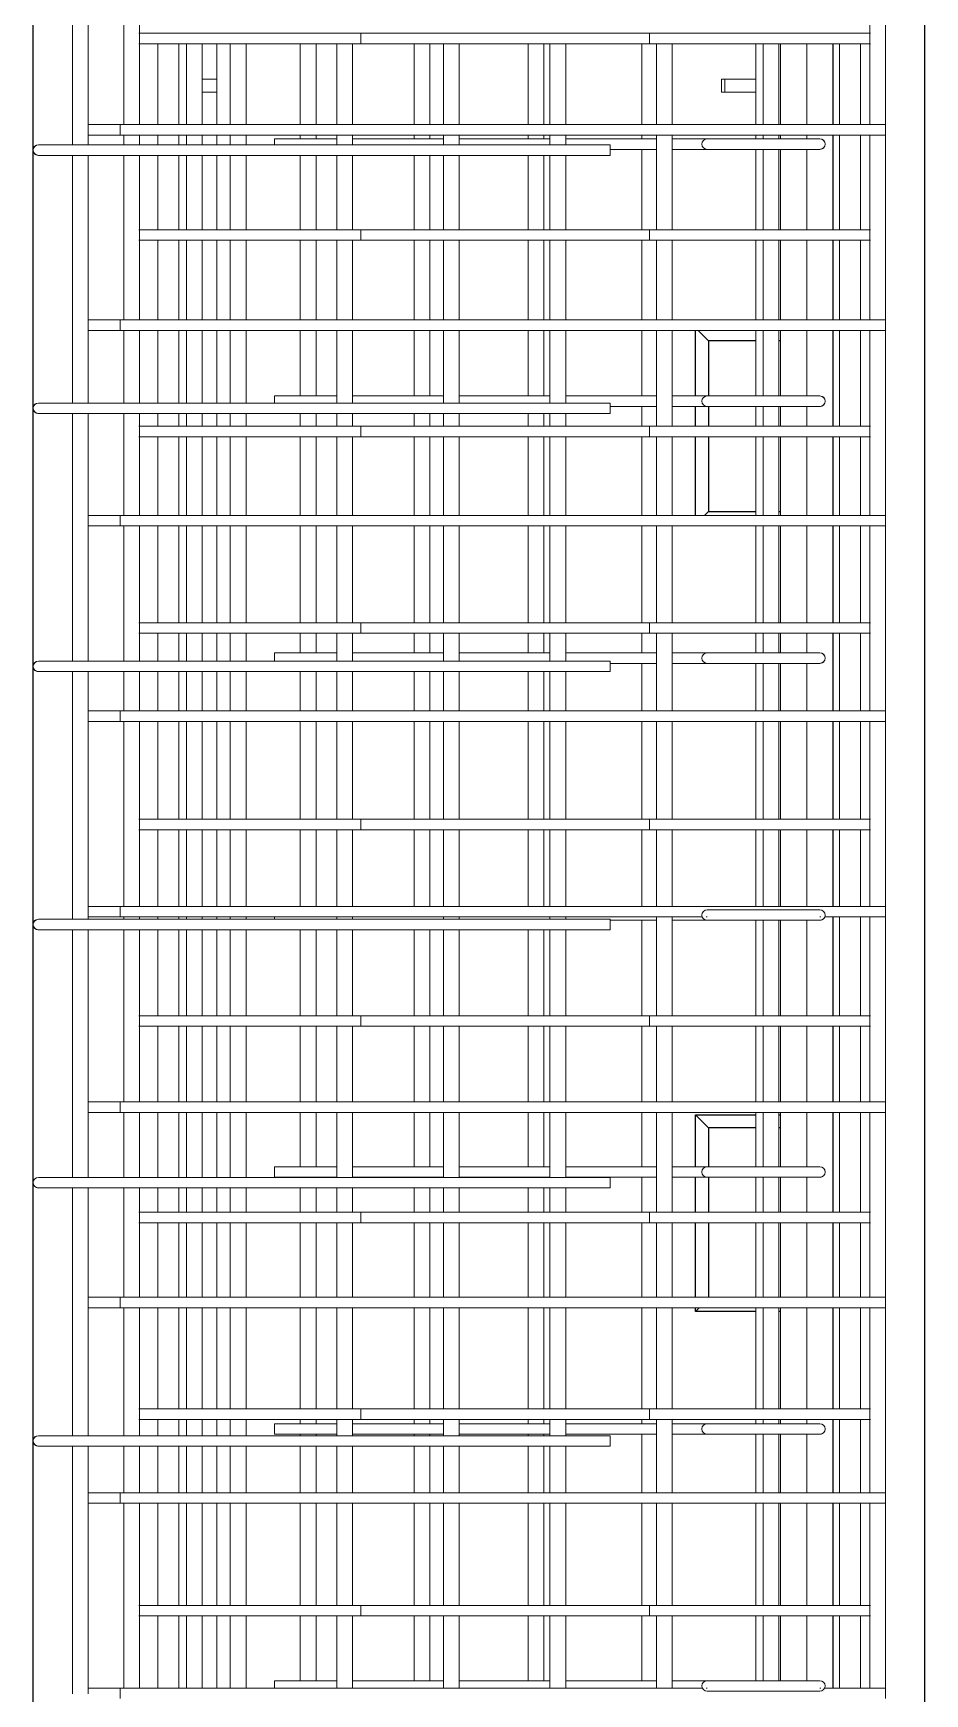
# Model space of a CAD drawing. Header units: millimetres. Extents: x 20 to 15200, y -2824 to 20808.
# Drawn here: x 2031 to 2711, y 874 to 2140 of the extents above; entities that cross this region are included whole.
import ezdxf

# ---------------------------------------------------------------- set-up
doc = ezdxf.new("R2010")
doc.units = ezdxf.units.MM
for name, color, linetype, lineweight in [('A-GENM', 13, 'Continuous', 18), ('A-WALL', 113, 'Continuous', 25), ('S-RBAR', 171, 'Continuous', 18)]:
    doc.layers.add(name, color=color, linetype=linetype, lineweight=lineweight)

# ---------------------------------------------------------------- blocks, each defined once
blk = doc.blocks.new('RR spread anchor face based - RR-SA-2_5-150-1726819-Elevation Front 1')
at = {"layer": 'A-GENM'}
for p, q in [((2160.5, 6510), (2171.2, 6510)), ((2171.2, 6500), (2160.5, 6500))]:
    blk.add_line(p, q, dxfattribs=at)
blk = doc.blocks.new('RR spread anchor face based - RR-SA-2_5-150-V3-Elevation Front 1')
at = {"layer": 'A-GENM'}
for p, q in [((2556.2, 6510), (2558.7, 6510)), ((2556.2, 6500), (2556.2, 6510)), ((2558.7, 6510), (2582.3, 6510)), ((2558.7, 6510), (2558.7, 6500)), ((2558.7, 6500), (2556.2, 6500)), ((2582.3, 6500), (2558.7, 6500))]:
    blk.add_line(p, q, dxfattribs=at)

msp = doc.modelspace()

# ---------------------------------------------------------------- linework, layer by layer
at = {"layer": 'A-WALL'}
for p, q in [((2031.2, -1395), (2031.2, 7060)), ((2711.2, -1395), (2711.2, 3650)), ((2641.2, 2070.4), (2641.2, 2132)), ((2641.2, 1990.2), (2641.2, 2062.4)), ((2641.2, 1921.4), (2641.2, 1982.2)), ((2536.2, 1863.5), (2536.2, 1913.4)), ((2546.2, 1905.5), (2538.3, 1913.4)), ((2641.2, 1840.4), (2641.2, 1913.4)), ((2546.2, 1905.5), (2546.2, 1863.5)), ((2582.3, 1905.5), (2546.2, 1905.5)), ((2601.2, 1905.5), (2599.9, 1905.5)), ((2536.2, 1840.4), (2536.2, 1855.5)), ((2546.2, 1855.5), (2546.2, 1840.4)), ((2536.2, 1772.4), (2536.2, 1832.4)), ((2546.2, 1832.4), (2546.2, 1775.5)), ((2641.2, 1772.4), (2641.2, 1832.4)), ((2543.1, 1772.4), (2546.2, 1775.5)), ((2546.2, 1775.5), (2582.3, 1775.5)), ((2599.9, 1775.5), (2601.2, 1775.5)), ((2641.2, 1690.6), (2641.2, 1764.4)), ((2641.2, 1623.3), (2641.2, 1682.6)), ((2641.2, 1540.7), (2641.2, 1615.3)), ((2641.2, 1474.3), (2641.2, 1532.7)), ((2641.2, 1390.9), (2641.2, 1466.3)), ((2641.2, 1325.3), (2641.2, 1382.9)), ((2641.2, 1241.1), (2641.2, 1317.3)), ((2536.2, 1275.8), (2536.2, 1315.5)), ((2536.2, 1315.5), (2582.3, 1315.5)), ((2546.2, 1305.5), (2536.2, 1315.5)), ((2546.2, 1305.5), (2546.2, 1275.8)), ((2582.3, 1305.5), (2546.2, 1305.5)), ((2599.9, 1315.5), (2601.2, 1315.5)), ((2601.2, 1305.5), (2599.9, 1305.5)), ((2536.2, 1241.1), (2536.2, 1267.8)), ((2546.2, 1267.8), (2546.2, 1241.1)), ((2536.2, 1176.3), (2536.2, 1233.1)), ((2546.2, 1233.1), (2546.2, 1176.3)), ((2641.2, 1176.3), (2641.2, 1233.1)), ((2536.2, 1165.5), (2536.2, 1168.3)), ((2536.2, 1165.5), (2539, 1168.3)), ((2582.3, 1165.5), (2536.2, 1165.5)), ((2601.2, 1165.5), (2599.9, 1165.5)), ((2641.2, 1091.2), (2641.2, 1168.3)), ((2641.2, 1027.3), (2641.2, 1083.2)), ((2641.2, 941.4), (2641.2, 1019.3)), ((2641.2, 878.3), (2641.2, 933.4))]:
    msp.add_line(p, q, dxfattribs=at)
at = {"layer": 'S-RBAR'}
for p, q in [((2061.2, 2054.9), (2061.2, 2243.8)), ((2073.2, 2054.9), (2073.2, 2243.8)), ((2100.2, 2070.4), (2100.2, 2211.4)), ((2112.2, 2070.4), (2112.2, 2211.4)), ((2669.2, 2070.4), (2669.2, 2211.4)), ((2681.2, 2070.4), (2681.2, 2211.4)), ((2111.7, 2140), (2141.2, 2140)), ((2501.2, 2140), (2141.2, 2140)), ((2281.2, 2140), (2641.2, 2140)), ((2281.2, 2132), (2281.2, 2140)), ((2501.2, 2140), (2501.2, 2132)), ((2669.9, 2140), (2641.2, 2140)), ((2111.7, 2132), (2141.2, 2132)), ((2126.2, 2132), (2126.2, 2070.4)), ((2501.2, 2132), (2141.2, 2132)), ((2142.2, 2132), (2142.2, 2070.4)), ((2148.1, 2070.4), (2148.1, 2132)), ((2160.1, 2070.4), (2160.1, 2132)), ((2171.2, 2070.4), (2171.2, 2132)), ((2181.5, 2070.4), (2181.5, 2132)), ((2193.5, 2070.4), (2193.5, 2132)), ((2234.9, 2070.4), (2234.9, 2132)), ((2246.9, 2070.4), (2246.9, 2132)), ((2262.8, 2070.4), (2262.8, 2132)), ((2274.8, 2070.4), (2274.8, 2132)), ((2281.2, 2132), (2641.2, 2132)), ((2321.8, 2070.4), (2321.8, 2132)), ((2333.8, 2070.4), (2333.8, 2132)), ((2344.1, 2070.4), (2344.1, 2132)), ((2356.1, 2070.4), (2356.1, 2132)), ((2408.6, 2070.4), (2408.6, 2132)), ((2420.6, 2070.4), (2420.6, 2132)), ((2425.3, 2070.4), (2425.3, 2132)), ((2437.3, 2070.4), (2437.3, 2132)), ((2495.5, 2070.4), (2495.5, 2132)), ((2506.6, 2070.4), (2506.6, 2132)), ((2518.6, 2070.4), (2518.6, 2132)), ((2582.3, 2070.4), (2582.3, 2132)), ((2587.9, 2070.4), (2587.9, 2132)), ((2599.9, 2070.4), (2599.9, 2132)), ((2601.2, 2070.4), (2601.2, 2132)), ((2621.2, 2070.4), (2621.2, 2132)), ((2669.9, 2132), (2641.2, 2132)), ((2646.2, 2132), (2646.2, 2070.4)), ((2662.2, 2132), (2662.2, 2070.4)), ((2097.4, 2070.4), (2073.2, 2070.4)), ((2681.2, 2070.4), (2097.4, 2070.4)), ((2097.4, 2070.4), (2097.4, 2062.4)), ((2681.2, 2070.4), (2681.2, 2062.4)), ((2055.2, 2054.9), (2035.2, 2054.9)), ((2055.2, 2054.9), (2471.2, 2054.9)), ((2097.4, 2062.4), (2073.2, 2062.4)), ((2681.2, 2062.4), (2097.4, 2062.4)), ((2100.2, 2054.9), (2100.2, 2062.4)), ((2112.2, 2054.9), (2112.2, 2062.4)), ((2126.2, 2062.4), (2126.2, 2054.9)), ((2142.2, 2062.4), (2142.2, 2054.9)), ((2148.1, 2054.9), (2148.1, 2062.4)), ((2160.1, 2054.9), (2160.1, 2062.4)), ((2171.2, 2054.9), (2171.2, 2062.4)), ((2181.5, 2054.9), (2181.5, 2062.4)), ((2193.5, 2054.9), (2193.5, 2062.4)), ((2215.2, 2059.5), (2262.8, 2059.5)), ((2215.2, 2054.9), (2215.2, 2059.5)), ((2234.9, 2059.5), (2234.9, 2062.4)), ((2246.9, 2059.5), (2246.9, 2062.4)), ((2262.8, 2054.9), (2262.8, 2062.4)), ((2274.8, 2054.9), (2274.8, 2062.4)), ((2274.8, 2059.5), (2344.1, 2059.5)), ((2321.8, 2059.5), (2321.8, 2062.4)), ((2333.8, 2059.5), (2333.8, 2062.4)), ((2344.1, 2054.9), (2344.1, 2062.4)), ((2356.1, 2054.9), (2356.1, 2062.4)), ((2356.1, 2059.5), (2425.3, 2059.5)), ((2408.6, 2059.5), (2408.6, 2062.4)), ((2420.6, 2059.5), (2420.6, 2062.4)), ((2425.3, 2054.9), (2425.3, 2062.4)), ((2437.3, 2054.9), (2437.3, 2062.4)), ((2437.3, 2059.5), (2506.6, 2059.5)), ((2471.2, 2046.9), (2471.2, 2054.9)), ((2471.2, 2051.5), (2506.6, 2051.5)), ((2495.5, 2059.5), (2495.5, 2062.4)), ((2495.5, 1990.2), (2495.5, 2051.5)), ((2506.6, 1990.2), (2506.6, 2062.4)), ((2518.6, 1990.2), (2518.6, 2062.4)), ((2518.6, 2059.5), (2525.2, 2059.5)), ((2518.6, 2051.5), (2525.2, 2051.5)), ((2525.2, 2059.5), (2545.2, 2059.5)), ((2525.2, 2051.5), (2545.2, 2051.5)), ((2565.2, 2059.5), (2545.2, 2059.5)), ((2565.2, 2051.5), (2545.2, 2051.5)), ((2565.2, 2059.5), (2611.2, 2059.5)), ((2565.2, 2051.5), (2611.2, 2051.5)), ((2582.3, 2059.5), (2582.3, 2062.4)), ((2582.3, 1990.2), (2582.3, 2051.5)), ((2587.9, 2059.5), (2587.9, 2062.4)), ((2587.9, 1990.2), (2587.9, 2051.5)), ((2599.9, 2059.5), (2599.9, 2062.4)), ((2599.9, 1990.2), (2599.9, 2051.5)), ((2601.2, 2059.5), (2601.2, 2062.4)), ((2601.2, 1990.2), (2601.2, 2051.5)), ((2631.2, 2059.5), (2611.2, 2059.5)), ((2631.2, 2051.5), (2611.2, 2051.5)), ((2621.2, 2059.5), (2621.2, 2062.4)), ((2621.2, 1990.2), (2621.2, 2051.5)), ((2646.2, 2062.4), (2646.2, 1990.2)), ((2662.2, 2062.4), (2662.2, 1990.2)), ((2669.2, 1921.4), (2669.2, 2062.4)), ((2681.2, 1921.4), (2681.2, 2062.4)), ((2055.2, 2046.9), (2035.2, 2046.9)), ((2055.2, 2046.9), (2471.2, 2046.9)), ((2061.2, 1858.1), (2061.2, 2046.9)), ((2073.2, 1858.1), (2073.2, 2046.9)), ((2100.2, 1921.4), (2100.2, 2046.9)), ((2112.2, 1921.4), (2112.2, 2046.9)), ((2126.2, 2046.9), (2126.2, 1990.2)), ((2142.2, 2046.9), (2142.2, 1990.2)), ((2148.1, 1990.2), (2148.1, 2046.9)), ((2160.1, 1990.2), (2160.1, 2046.9)), ((2171.2, 1990.2), (2171.2, 2046.9)), ((2181.5, 1990.2), (2181.5, 2046.9)), ((2193.5, 1990.2), (2193.5, 2046.9)), ((2234.9, 1990.2), (2234.9, 2046.9)), ((2246.9, 1990.2), (2246.9, 2046.9)), ((2262.8, 1990.2), (2262.8, 2046.9)), ((2274.8, 1990.2), (2274.8, 2046.9)), ((2321.8, 1990.2), (2321.8, 2046.9)), ((2333.8, 1990.2), (2333.8, 2046.9)), ((2344.1, 1990.2), (2344.1, 2046.9)), ((2356.1, 1990.2), (2356.1, 2046.9)), ((2408.6, 1990.2), (2408.6, 2046.9)), ((2420.6, 1990.2), (2420.6, 2046.9)), ((2425.3, 1990.2), (2425.3, 2046.9)), ((2437.3, 1990.2), (2437.3, 2046.9)), ((2111.7, 1990.2), (2141.2, 1990.2)), ((2501.2, 1990.2), (2141.2, 1990.2)), ((2281.2, 1990.2), (2641.2, 1990.2)), ((2281.2, 1982.2), (2281.2, 1990.2)), ((2501.2, 1990.2), (2501.2, 1982.2)), ((2669.9, 1990.2), (2641.2, 1990.2)), ((2111.7, 1982.2), (2141.2, 1982.2)), ((2126.2, 1982.2), (2126.2, 1921.4)), ((2501.2, 1982.2), (2141.2, 1982.2)), ((2142.2, 1982.2), (2142.2, 1921.4)), ((2148.1, 1921.4), (2148.1, 1982.2)), ((2160.1, 1921.4), (2160.1, 1982.2)), ((2171.2, 1921.4), (2171.2, 1982.2)), ((2181.5, 1921.4), (2181.5, 1982.2)), ((2193.5, 1921.4), (2193.5, 1982.2)), ((2234.9, 1921.4), (2234.9, 1982.2)), ((2246.9, 1921.4), (2246.9, 1982.2)), ((2262.8, 1921.4), (2262.8, 1982.2)), ((2274.8, 1921.4), (2274.8, 1982.2)), ((2281.2, 1982.2), (2641.2, 1982.2)), ((2321.8, 1921.4), (2321.8, 1982.2)), ((2333.8, 1921.4), (2333.8, 1982.2)), ((2344.1, 1921.4), (2344.1, 1982.2)), ((2356.1, 1921.4), (2356.1, 1982.2)), ((2408.6, 1921.4), (2408.6, 1982.2)), ((2420.6, 1921.4), (2420.6, 1982.2)), ((2425.3, 1921.4), (2425.3, 1982.2)), ((2437.3, 1921.4), (2437.3, 1982.2)), ((2495.5, 1921.4), (2495.5, 1982.2)), ((2506.6, 1921.4), (2506.6, 1982.2)), ((2518.6, 1921.4), (2518.6, 1982.2)), ((2582.3, 1921.4), (2582.3, 1982.2)), ((2587.9, 1921.4), (2587.9, 1982.2)), ((2599.9, 1921.4), (2599.9, 1982.2)), ((2601.2, 1921.4), (2601.2, 1982.2)), ((2621.2, 1921.4), (2621.2, 1982.2)), ((2669.9, 1982.2), (2641.2, 1982.2)), ((2646.2, 1982.2), (2646.2, 1921.4)), ((2662.2, 1982.2), (2662.2, 1921.4)), ((2097.4, 1921.4), (2073.2, 1921.4)), ((2097.4, 1913.4), (2073.2, 1913.4)), ((2681.2, 1921.4), (2097.4, 1921.4)), ((2097.4, 1921.4), (2097.4, 1913.4)), ((2681.2, 1913.4), (2097.4, 1913.4)), ((2100.2, 1858.1), (2100.2, 1913.4)), ((2112.2, 1858.1), (2112.2, 1913.4)), ((2126.2, 1913.4), (2126.2, 1858.1)), ((2142.2, 1913.4), (2142.2, 1858.1)), ((2148.1, 1858.1), (2148.1, 1913.4)), ((2160.1, 1858.1), (2160.1, 1913.4)), ((2171.2, 1858.1), (2171.2, 1913.4)), ((2181.5, 1858.1), (2181.5, 1913.4)), ((2193.5, 1858.1), (2193.5, 1913.4)), ((2234.9, 1863.5), (2234.9, 1913.4)), ((2246.9, 1863.5), (2246.9, 1913.4)), ((2262.8, 1858.1), (2262.8, 1913.4)), ((2274.8, 1858.1), (2274.8, 1913.4)), ((2321.8, 1863.5), (2321.8, 1913.4)), ((2333.8, 1863.5), (2333.8, 1913.4)), ((2344.1, 1858.1), (2344.1, 1913.4)), ((2356.1, 1858.1), (2356.1, 1913.4)), ((2408.6, 1863.5), (2408.6, 1913.4)), ((2420.6, 1863.5), (2420.6, 1913.4)), ((2425.3, 1858.1), (2425.3, 1913.4)), ((2437.3, 1858.1), (2437.3, 1913.4)), ((2495.5, 1863.5), (2495.5, 1913.4)), ((2506.6, 1840.4), (2506.6, 1913.4)), ((2518.6, 1840.4), (2518.6, 1913.4)), ((2582.3, 1863.5), (2582.3, 1913.4)), ((2587.9, 1863.5), (2587.9, 1913.4)), ((2599.9, 1863.5), (2599.9, 1913.4)), ((2601.2, 1863.5), (2601.2, 1913.4)), ((2621.2, 1863.5), (2621.2, 1913.4)), ((2646.2, 1913.4), (2646.2, 1840.4)), ((2662.2, 1913.4), (2662.2, 1840.4)), ((2669.2, 1772.4), (2669.2, 1913.4)), ((2681.2, 1921.4), (2681.2, 1913.4)), ((2681.2, 1772.4), (2681.2, 1913.4)), ((2215.2, 1863.5), (2262.8, 1863.5)), ((2215.2, 1858.1), (2215.2, 1863.5)), ((2274.8, 1863.5), (2344.1, 1863.5)), ((2356.1, 1863.5), (2425.3, 1863.5)), ((2437.3, 1863.5), (2506.6, 1863.5)), ((2518.6, 1863.5), (2525.2, 1863.5)), ((2525.2, 1863.5), (2545.2, 1863.5)), ((2565.2, 1863.5), (2545.2, 1863.5)), ((2565.2, 1863.5), (2611.2, 1863.5)), ((2631.2, 1863.5), (2611.2, 1863.5)), ((2055.2, 1858.1), (2035.2, 1858.1)), ((2055.2, 1850.1), (2035.2, 1850.1)), ((2055.2, 1858.1), (2471.2, 1858.1)), ((2055.2, 1850.1), (2471.2, 1850.1)), ((2061.2, 1661.3), (2061.2, 1850.1)), ((2073.2, 1661.3), (2073.2, 1850.1)), ((2100.2, 1772.4), (2100.2, 1850.1)), ((2112.2, 1772.4), (2112.2, 1850.1)), ((2126.2, 1850.1), (2126.2, 1840.4)), ((2142.2, 1850.1), (2142.2, 1840.4)), ((2148.1, 1840.4), (2148.1, 1850.1)), ((2160.1, 1840.4), (2160.1, 1850.1)), ((2171.2, 1840.4), (2171.2, 1850.1)), ((2181.5, 1840.4), (2181.5, 1850.1)), ((2193.5, 1840.4), (2193.5, 1850.1)), ((2234.9, 1840.4), (2234.9, 1850.1)), ((2246.9, 1840.4), (2246.9, 1850.1)), ((2262.8, 1840.4), (2262.8, 1850.1)), ((2274.8, 1840.4), (2274.8, 1850.1)), ((2321.8, 1840.4), (2321.8, 1850.1)), ((2333.8, 1840.4), (2333.8, 1850.1)), ((2344.1, 1840.4), (2344.1, 1850.1)), ((2356.1, 1840.4), (2356.1, 1850.1)), ((2408.6, 1840.4), (2408.6, 1850.1)), ((2420.6, 1840.4), (2420.6, 1850.1)), ((2425.3, 1840.4), (2425.3, 1850.1)), ((2437.3, 1840.4), (2437.3, 1850.1)), ((2471.2, 1850.1), (2471.2, 1858.1)), ((2471.2, 1855.5), (2506.6, 1855.5)), ((2495.5, 1840.4), (2495.5, 1855.5)), ((2518.6, 1855.5), (2525.2, 1855.5)), ((2525.2, 1855.5), (2545.2, 1855.5)), ((2565.2, 1855.5), (2545.2, 1855.5)), ((2565.2, 1855.5), (2611.2, 1855.5)), ((2582.3, 1840.4), (2582.3, 1855.5)), ((2587.9, 1840.4), (2587.9, 1855.5)), ((2599.9, 1840.4), (2599.9, 1855.5)), ((2601.2, 1840.4), (2601.2, 1855.5)), ((2631.2, 1855.5), (2611.2, 1855.5)), ((2621.2, 1840.4), (2621.2, 1855.5)), ((2111.7, 1840.4), (2141.2, 1840.4)), ((2501.2, 1840.4), (2141.2, 1840.4)), ((2281.2, 1840.4), (2641.2, 1840.4)), ((2281.2, 1832.4), (2281.2, 1840.4)), ((2501.2, 1840.4), (2501.2, 1832.4)), ((2669.9, 1840.4), (2641.2, 1840.4)), ((2111.7, 1832.4), (2141.2, 1832.4)), ((2126.2, 1832.4), (2126.2, 1772.4)), ((2501.2, 1832.4), (2141.2, 1832.4)), ((2142.2, 1832.4), (2142.2, 1772.4)), ((2148.1, 1772.4), (2148.1, 1832.4)), ((2160.1, 1772.4), (2160.1, 1832.4)), ((2171.2, 1772.4), (2171.2, 1832.4)), ((2181.5, 1772.4), (2181.5, 1832.4)), ((2193.5, 1772.4), (2193.5, 1832.4)), ((2234.9, 1772.4), (2234.9, 1832.4)), ((2246.9, 1772.4), (2246.9, 1832.4)), ((2262.8, 1772.4), (2262.8, 1832.4)), ((2274.8, 1772.4), (2274.8, 1832.4)), ((2281.2, 1832.4), (2641.2, 1832.4)), ((2321.8, 1772.4), (2321.8, 1832.4)), ((2333.8, 1772.4), (2333.8, 1832.4)), ((2344.1, 1772.4), (2344.1, 1832.4)), ((2356.1, 1772.4), (2356.1, 1832.4)), ((2408.6, 1772.4), (2408.6, 1832.4)), ((2420.6, 1772.4), (2420.6, 1832.4)), ((2425.3, 1772.4), (2425.3, 1832.4)), ((2437.3, 1772.4), (2437.3, 1832.4)), ((2495.5, 1772.4), (2495.5, 1832.4)), ((2506.6, 1772.4), (2506.6, 1832.4)), ((2518.6, 1772.4), (2518.6, 1832.4)), ((2582.3, 1772.4), (2582.3, 1832.4)), ((2587.9, 1772.4), (2587.9, 1832.4)), ((2599.9, 1772.4), (2599.9, 1832.4)), ((2601.2, 1772.4), (2601.2, 1832.4)), ((2621.2, 1772.4), (2621.2, 1832.4)), ((2669.9, 1832.4), (2641.2, 1832.4)), ((2646.2, 1832.4), (2646.2, 1772.4)), ((2662.2, 1832.4), (2662.2, 1772.4)), ((2097.4, 1772.4), (2073.2, 1772.4)), ((2097.4, 1764.4), (2073.2, 1764.4)), ((2681.2, 1772.4), (2097.4, 1772.4)), ((2097.4, 1772.4), (2097.4, 1764.4)), ((2681.2, 1764.4), (2097.4, 1764.4)), ((2100.2, 1661.3), (2100.2, 1764.4)), ((2112.2, 1661.3), (2112.2, 1764.4)), ((2126.2, 1764.4), (2126.2, 1690.6)), ((2142.2, 1764.4), (2142.2, 1690.6)), ((2148.1, 1690.6), (2148.1, 1764.4)), ((2160.1, 1690.6), (2160.1, 1764.4)), ((2171.2, 1690.6), (2171.2, 1764.4)), ((2181.5, 1690.6), (2181.5, 1764.4)), ((2193.5, 1690.6), (2193.5, 1764.4)), ((2234.9, 1690.6), (2234.9, 1764.4)), ((2246.9, 1690.6), (2246.9, 1764.4)), ((2262.8, 1690.6), (2262.8, 1764.4)), ((2274.8, 1690.6), (2274.8, 1764.4)), ((2321.8, 1690.6), (2321.8, 1764.4)), ((2333.8, 1690.6), (2333.8, 1764.4)), ((2344.1, 1690.6), (2344.1, 1764.4)), ((2356.1, 1690.6), (2356.1, 1764.4)), ((2408.6, 1690.6), (2408.6, 1764.4)), ((2420.6, 1690.6), (2420.6, 1764.4)), ((2425.3, 1690.6), (2425.3, 1764.4)), ((2437.3, 1690.6), (2437.3, 1764.4)), ((2495.5, 1690.6), (2495.5, 1764.4)), ((2506.6, 1690.6), (2506.6, 1764.4)), ((2518.6, 1690.6), (2518.6, 1764.4)), ((2582.3, 1690.6), (2582.3, 1764.4)), ((2587.9, 1690.6), (2587.9, 1764.4)), ((2599.9, 1690.6), (2599.9, 1764.4)), ((2601.2, 1690.6), (2601.2, 1764.4)), ((2621.2, 1690.6), (2621.2, 1764.4)), ((2646.2, 1764.4), (2646.2, 1690.6)), ((2662.2, 1764.4), (2662.2, 1690.6)), ((2669.2, 1623.3), (2669.2, 1764.4)), ((2681.2, 1772.4), (2681.2, 1764.4)), ((2681.2, 1623.3), (2681.2, 1764.4)), ((2111.7, 1690.6), (2141.2, 1690.6)), ((2501.2, 1690.6), (2141.2, 1690.6)), ((2281.2, 1690.6), (2641.2, 1690.6)), ((2281.2, 1682.6), (2281.2, 1690.6)), ((2501.2, 1690.6), (2501.2, 1682.6)), ((2669.9, 1690.6), (2641.2, 1690.6)), ((2111.7, 1682.6), (2141.2, 1682.6)), ((2126.2, 1682.6), (2126.2, 1661.3)), ((2501.2, 1682.6), (2141.2, 1682.6)), ((2142.2, 1682.6), (2142.2, 1661.3)), ((2148.1, 1661.3), (2148.1, 1682.6)), ((2160.1, 1661.3), (2160.1, 1682.6)), ((2171.2, 1661.3), (2171.2, 1682.6)), ((2181.5, 1661.3), (2181.5, 1682.6)), ((2193.5, 1661.3), (2193.5, 1682.6)), ((2234.9, 1667.6), (2234.9, 1682.6)), ((2246.9, 1667.6), (2246.9, 1682.6)), ((2262.8, 1661.3), (2262.8, 1682.6)), ((2274.8, 1661.3), (2274.8, 1682.6)), ((2281.2, 1682.6), (2641.2, 1682.6)), ((2321.8, 1667.6), (2321.8, 1682.6)), ((2333.8, 1667.6), (2333.8, 1682.6)), ((2344.1, 1661.3), (2344.1, 1682.6)), ((2356.1, 1661.3), (2356.1, 1682.6)), ((2408.6, 1667.6), (2408.6, 1682.6)), ((2420.6, 1667.6), (2420.6, 1682.6)), ((2425.3, 1661.3), (2425.3, 1682.6)), ((2437.3, 1661.3), (2437.3, 1682.6)), ((2495.5, 1667.6), (2495.5, 1682.6)), ((2506.6, 1623.3), (2506.6, 1682.6)), ((2518.6, 1623.3), (2518.6, 1682.6)), ((2582.3, 1667.6), (2582.3, 1682.6)), ((2587.9, 1667.6), (2587.9, 1682.6)), ((2599.9, 1667.6), (2599.9, 1682.6)), ((2601.2, 1667.6), (2601.2, 1682.6)), ((2621.2, 1667.6), (2621.2, 1682.6)), ((2669.9, 1682.6), (2641.2, 1682.6)), ((2646.2, 1682.6), (2646.2, 1623.3)), ((2662.2, 1682.6), (2662.2, 1623.3)), ((2055.2, 1661.3), (2035.2, 1661.3)), ((2055.2, 1661.3), (2471.2, 1661.3)), ((2215.2, 1667.6), (2262.8, 1667.6)), ((2215.2, 1661.3), (2215.2, 1667.6)), ((2274.8, 1667.6), (2344.1, 1667.6)), ((2356.1, 1667.6), (2425.3, 1667.6)), ((2437.3, 1667.6), (2506.6, 1667.6)), ((2471.2, 1653.3), (2471.2, 1661.3)), ((2471.2, 1659.6), (2506.6, 1659.6)), ((2495.5, 1623.3), (2495.5, 1659.6)), ((2518.6, 1667.6), (2525.2, 1667.6)), ((2518.6, 1659.6), (2525.2, 1659.6)), ((2525.2, 1667.6), (2545.2, 1667.6)), ((2525.2, 1659.6), (2545.2, 1659.6)), ((2565.2, 1667.6), (2545.2, 1667.6)), ((2565.2, 1659.6), (2545.2, 1659.6)), ((2565.2, 1667.6), (2611.2, 1667.6)), ((2565.2, 1659.6), (2611.2, 1659.6)), ((2582.3, 1623.3), (2582.3, 1659.6)), ((2587.9, 1623.3), (2587.9, 1659.6)), ((2599.9, 1623.3), (2599.9, 1659.6)), ((2601.2, 1623.3), (2601.2, 1659.6)), ((2631.2, 1667.6), (2611.2, 1667.6)), ((2631.2, 1659.6), (2611.2, 1659.6)), ((2621.2, 1623.3), (2621.2, 1659.6)), ((2055.2, 1653.3), (2035.2, 1653.3)), ((2055.2, 1653.3), (2471.2, 1653.3)), ((2061.2, 1464.5), (2061.2, 1653.3)), ((2073.2, 1464.5), (2073.2, 1653.3)), ((2100.2, 1623.3), (2100.2, 1653.3)), ((2112.2, 1623.3), (2112.2, 1653.3)), ((2126.2, 1653.3), (2126.2, 1623.3)), ((2142.2, 1653.3), (2142.2, 1623.3)), ((2148.1, 1623.3), (2148.1, 1653.3)), ((2160.1, 1623.3), (2160.1, 1653.3)), ((2171.2, 1623.3), (2171.2, 1653.3)), ((2181.5, 1623.3), (2181.5, 1653.3)), ((2193.5, 1623.3), (2193.5, 1653.3)), ((2234.9, 1623.3), (2234.9, 1653.3)), ((2246.9, 1623.3), (2246.9, 1653.3)), ((2262.8, 1623.3), (2262.8, 1653.3)), ((2274.8, 1623.3), (2274.8, 1653.3)), ((2321.8, 1623.3), (2321.8, 1653.3)), ((2333.8, 1623.3), (2333.8, 1653.3)), ((2344.1, 1623.3), (2344.1, 1653.3)), ((2356.1, 1623.3), (2356.1, 1653.3)), ((2408.6, 1623.3), (2408.6, 1653.3)), ((2420.6, 1623.3), (2420.6, 1653.3)), ((2425.3, 1623.3), (2425.3, 1653.3)), ((2437.3, 1623.3), (2437.3, 1653.3)), ((2097.4, 1623.3), (2073.2, 1623.3)), ((2681.2, 1623.3), (2097.4, 1623.3)), ((2097.4, 1623.3), (2097.4, 1615.3)), ((2681.2, 1623.3), (2681.2, 1615.3)), ((2097.4, 1615.3), (2073.2, 1615.3)), ((2681.2, 1615.3), (2097.4, 1615.3)), ((2100.2, 1474.3), (2100.2, 1615.3)), ((2112.2, 1474.3), (2112.2, 1615.3)), ((2126.2, 1615.3), (2126.2, 1540.7)), ((2142.2, 1615.3), (2142.2, 1540.7)), ((2148.1, 1540.7), (2148.1, 1615.3)), ((2160.1, 1540.7), (2160.1, 1615.3)), ((2171.2, 1540.7), (2171.2, 1615.3)), ((2181.5, 1540.7), (2181.5, 1615.3)), ((2193.5, 1540.7), (2193.5, 1615.3)), ((2234.9, 1540.7), (2234.9, 1615.3)), ((2246.9, 1540.7), (2246.9, 1615.3)), ((2262.8, 1540.7), (2262.8, 1615.3)), ((2274.8, 1540.7), (2274.8, 1615.3)), ((2321.8, 1540.7), (2321.8, 1615.3)), ((2333.8, 1540.7), (2333.8, 1615.3)), ((2344.1, 1540.7), (2344.1, 1615.3)), ((2356.1, 1540.7), (2356.1, 1615.3)), ((2408.6, 1540.7), (2408.6, 1615.3)), ((2420.6, 1540.7), (2420.6, 1615.3)), ((2425.3, 1540.7), (2425.3, 1615.3)), ((2437.3, 1540.7), (2437.3, 1615.3)), ((2495.5, 1540.7), (2495.5, 1615.3)), ((2506.6, 1540.7), (2506.6, 1615.3)), ((2518.6, 1540.7), (2518.6, 1615.3)), ((2582.3, 1540.7), (2582.3, 1615.3)), ((2587.9, 1540.7), (2587.9, 1615.3)), ((2599.9, 1540.7), (2599.9, 1615.3)), ((2601.2, 1540.7), (2601.2, 1615.3)), ((2621.2, 1540.7), (2621.2, 1615.3)), ((2646.2, 1615.3), (2646.2, 1540.7)), ((2662.2, 1615.3), (2662.2, 1540.7)), ((2669.2, 1474.3), (2669.2, 1615.3)), ((2681.2, 1474.3), (2681.2, 1615.3)), ((2111.7, 1540.7), (2141.2, 1540.7)), ((2111.7, 1532.7), (2141.2, 1532.7)), ((2126.2, 1532.7), (2126.2, 1474.3)), ((2501.2, 1540.7), (2141.2, 1540.7)), ((2501.2, 1532.7), (2141.2, 1532.7)), ((2142.2, 1532.7), (2142.2, 1474.3)), ((2148.1, 1474.3), (2148.1, 1532.7)), ((2160.1, 1474.3), (2160.1, 1532.7)), ((2171.2, 1474.3), (2171.2, 1532.7)), ((2181.5, 1474.3), (2181.5, 1532.7)), ((2193.5, 1474.3), (2193.5, 1532.7)), ((2234.9, 1474.3), (2234.9, 1532.7)), ((2246.9, 1474.3), (2246.9, 1532.7)), ((2262.8, 1474.3), (2262.8, 1532.7)), ((2274.8, 1474.3), (2274.8, 1532.7)), ((2281.2, 1540.7), (2641.2, 1540.7)), ((2281.2, 1532.7), (2281.2, 1540.7)), ((2281.2, 1532.7), (2641.2, 1532.7)), ((2321.8, 1474.3), (2321.8, 1532.7)), ((2333.8, 1474.3), (2333.8, 1532.7)), ((2344.1, 1474.3), (2344.1, 1532.7)), ((2356.1, 1474.3), (2356.1, 1532.7)), ((2408.6, 1474.3), (2408.6, 1532.7)), ((2420.6, 1474.3), (2420.6, 1532.7)), ((2425.3, 1474.3), (2425.3, 1532.7)), ((2437.3, 1474.3), (2437.3, 1532.7)), ((2495.5, 1474.3), (2495.5, 1532.7)), ((2501.2, 1540.7), (2501.2, 1532.7)), ((2506.6, 1474.3), (2506.6, 1532.7)), ((2518.6, 1474.3), (2518.6, 1532.7)), ((2582.3, 1474.3), (2582.3, 1532.7)), ((2587.9, 1474.3), (2587.9, 1532.7)), ((2599.9, 1474.3), (2599.9, 1532.7)), ((2601.2, 1474.3), (2601.2, 1532.7)), ((2621.2, 1474.3), (2621.2, 1532.7)), ((2669.9, 1540.7), (2641.2, 1540.7)), ((2669.9, 1532.7), (2641.2, 1532.7)), ((2646.2, 1532.7), (2646.2, 1474.3)), ((2662.2, 1532.7), (2662.2, 1474.3)), ((2097.4, 1474.3), (2073.2, 1474.3)), ((2681.2, 1474.3), (2097.4, 1474.3)), ((2097.4, 1474.3), (2097.4, 1466.3)), ((2565.2, 1471.7), (2545.2, 1471.7)), ((2565.2, 1471.7), (2611.2, 1471.7)), ((2631.2, 1471.7), (2611.2, 1471.7)), ((2681.2, 1474.3), (2681.2, 1466.3)), ((2055.2, 1464.5), (2035.2, 1464.5)), ((2055.2, 1456.5), (2035.2, 1456.5)), ((2055.2, 1464.5), (2471.2, 1464.5)), ((2055.2, 1456.5), (2471.2, 1456.5)), ((2061.2, 1267.7), (2061.2, 1456.5)), ((2097.4, 1466.3), (2073.2, 1466.3)), ((2073.2, 1267.7), (2073.2, 1456.5)), ((2541.7, 1466.3), (2097.4, 1466.3)), ((2100.2, 1464.5), (2100.2, 1466.3)), ((2100.2, 1325.3), (2100.2, 1456.5)), ((2112.2, 1464.5), (2112.2, 1466.3)), ((2112.2, 1325.3), (2112.2, 1456.5)), ((2126.2, 1466.3), (2126.2, 1464.5)), ((2126.2, 1456.5), (2126.2, 1390.9)), ((2142.2, 1466.3), (2142.2, 1464.5)), ((2142.2, 1456.5), (2142.2, 1390.9)), ((2148.1, 1464.5), (2148.1, 1466.3)), ((2148.1, 1390.9), (2148.1, 1456.5)), ((2160.1, 1464.5), (2160.1, 1466.3)), ((2160.1, 1390.9), (2160.1, 1456.5)), ((2171.2, 1464.5), (2171.2, 1466.3)), ((2171.2, 1390.9), (2171.2, 1456.5)), ((2181.5, 1464.5), (2181.5, 1466.3)), ((2181.5, 1390.9), (2181.5, 1456.5)), ((2193.5, 1464.5), (2193.5, 1466.3)), ((2193.5, 1390.9), (2193.5, 1456.5)), ((2215.2, 1464.5), (2215.2, 1466.3)), ((2234.9, 1390.9), (2234.9, 1456.5)), ((2246.9, 1390.9), (2246.9, 1456.5)), ((2262.8, 1464.5), (2262.8, 1466.3)), ((2262.8, 1390.9), (2262.8, 1456.5)), ((2274.8, 1464.5), (2274.8, 1466.3)), ((2274.8, 1390.9), (2274.8, 1456.5)), ((2321.8, 1390.9), (2321.8, 1456.5)), ((2333.8, 1390.9), (2333.8, 1456.5)), ((2344.1, 1464.5), (2344.1, 1466.3)), ((2344.1, 1390.9), (2344.1, 1456.5)), ((2356.1, 1464.5), (2356.1, 1466.3)), ((2356.1, 1390.9), (2356.1, 1456.5)), ((2408.6, 1390.9), (2408.6, 1456.5)), ((2420.6, 1390.9), (2420.6, 1456.5)), ((2425.3, 1464.5), (2425.3, 1466.3)), ((2425.3, 1390.9), (2425.3, 1456.5)), ((2437.3, 1464.5), (2437.3, 1466.3)), ((2437.3, 1390.9), (2437.3, 1456.5)), ((2471.2, 1456.5), (2471.2, 1464.5)), ((2471.2, 1463.7), (2506.6, 1463.7)), ((2495.5, 1390.9), (2495.5, 1463.7)), ((2506.6, 1390.9), (2506.6, 1466.3)), ((2518.6, 1390.9), (2518.6, 1466.3)), ((2518.6, 1463.7), (2525.2, 1463.7)), ((2525.2, 1463.7), (2545.2, 1463.7)), ((2545.2, 1466.3), (2544.5, 1466.3)), ((2565.2, 1463.7), (2545.2, 1463.7)), ((2565.2, 1463.7), (2611.2, 1463.7)), ((2582.3, 1390.9), (2582.3, 1463.7)), ((2587.9, 1390.9), (2587.9, 1463.7)), ((2599.9, 1390.9), (2599.9, 1463.7)), ((2601.2, 1390.9), (2601.2, 1463.7)), ((2631.2, 1463.7), (2611.2, 1463.7)), ((2621.2, 1390.9), (2621.2, 1463.7)), ((2631.9, 1466.3), (2631.2, 1466.3)), ((2681.2, 1466.3), (2634.7, 1466.3)), ((2646.2, 1466.3), (2646.2, 1390.9)), ((2662.2, 1466.3), (2662.2, 1390.9)), ((2669.2, 1325.3), (2669.2, 1466.3)), ((2681.2, 1325.3), (2681.2, 1466.3)), ((2111.7, 1390.9), (2141.2, 1390.9)), ((2111.7, 1382.9), (2141.2, 1382.9)), ((2126.2, 1382.9), (2126.2, 1325.3)), ((2501.2, 1390.9), (2141.2, 1390.9)), ((2501.2, 1382.9), (2141.2, 1382.9)), ((2142.2, 1382.9), (2142.2, 1325.3)), ((2148.1, 1325.3), (2148.1, 1382.9)), ((2160.1, 1325.3), (2160.1, 1382.9)), ((2171.2, 1325.3), (2171.2, 1382.9)), ((2181.5, 1325.3), (2181.5, 1382.9)), ((2193.5, 1325.3), (2193.5, 1382.9)), ((2234.9, 1325.3), (2234.9, 1382.9)), ((2246.9, 1325.3), (2246.9, 1382.9)), ((2262.8, 1325.3), (2262.8, 1382.9)), ((2274.8, 1325.3), (2274.8, 1382.9)), ((2281.2, 1390.9), (2641.2, 1390.9)), ((2281.2, 1382.9), (2281.2, 1390.9)), ((2281.2, 1382.9), (2641.2, 1382.9)), ((2321.8, 1325.3), (2321.8, 1382.9)), ((2333.8, 1325.3), (2333.8, 1382.9)), ((2344.1, 1325.3), (2344.1, 1382.9)), ((2356.1, 1325.3), (2356.1, 1382.9)), ((2408.6, 1325.3), (2408.6, 1382.9)), ((2420.6, 1325.3), (2420.6, 1382.9)), ((2425.3, 1325.3), (2425.3, 1382.9)), ((2437.3, 1325.3), (2437.3, 1382.9)), ((2495.5, 1325.3), (2495.5, 1382.9)), ((2501.2, 1390.9), (2501.2, 1382.9)), ((2506.6, 1325.3), (2506.6, 1382.9)), ((2518.6, 1325.3), (2518.6, 1382.9)), ((2582.3, 1325.3), (2582.3, 1382.9)), ((2587.9, 1325.3), (2587.9, 1382.9)), ((2599.9, 1325.3), (2599.9, 1382.9)), ((2601.2, 1325.3), (2601.2, 1382.9)), ((2621.2, 1325.3), (2621.2, 1382.9)), ((2669.9, 1390.9), (2641.2, 1390.9)), ((2669.9, 1382.9), (2641.2, 1382.9)), ((2646.2, 1382.9), (2646.2, 1325.3)), ((2662.2, 1382.9), (2662.2, 1325.3)), ((2097.4, 1325.3), (2073.2, 1325.3)), ((2097.4, 1317.3), (2073.2, 1317.3)), ((2681.2, 1325.3), (2097.4, 1325.3)), ((2097.4, 1325.3), (2097.4, 1317.3)), ((2681.2, 1317.3), (2097.4, 1317.3)), ((2100.2, 1267.7), (2100.2, 1317.3)), ((2112.2, 1267.7), (2112.2, 1317.3)), ((2126.2, 1317.3), (2126.2, 1267.7)), ((2142.2, 1317.3), (2142.2, 1267.7)), ((2148.1, 1267.7), (2148.1, 1317.3)), ((2160.1, 1267.7), (2160.1, 1317.3)), ((2171.2, 1267.7), (2171.2, 1317.3)), ((2181.5, 1267.7), (2181.5, 1317.3)), ((2193.5, 1267.7), (2193.5, 1317.3)), ((2234.9, 1275.8), (2234.9, 1317.3)), ((2246.9, 1275.8), (2246.9, 1317.3)), ((2262.8, 1267.7), (2262.8, 1317.3)), ((2274.8, 1267.7), (2274.8, 1317.3)), ((2321.8, 1275.8), (2321.8, 1317.3)), ((2333.8, 1275.8), (2333.8, 1317.3)), ((2344.1, 1267.7), (2344.1, 1317.3)), ((2356.1, 1267.7), (2356.1, 1317.3)), ((2408.6, 1275.8), (2408.6, 1317.3)), ((2420.6, 1275.8), (2420.6, 1317.3)), ((2425.3, 1267.7), (2425.3, 1317.3)), ((2437.3, 1267.7), (2437.3, 1317.3)), ((2495.5, 1275.8), (2495.5, 1317.3)), ((2506.6, 1241.1), (2506.6, 1317.3)), ((2518.6, 1241.1), (2518.6, 1317.3)), ((2582.3, 1275.8), (2582.3, 1317.3)), ((2587.9, 1275.8), (2587.9, 1317.3)), ((2599.9, 1275.8), (2599.9, 1317.3)), ((2601.2, 1275.8), (2601.2, 1317.3)), ((2621.2, 1275.8), (2621.2, 1317.3)), ((2646.2, 1317.3), (2646.2, 1241.1)), ((2662.2, 1317.3), (2662.2, 1241.1)), ((2669.2, 1176.3), (2669.2, 1317.3)), ((2681.2, 1325.3), (2681.2, 1317.3)), ((2681.2, 1176.3), (2681.2, 1317.3)), ((2055.2, 1267.7), (2035.2, 1267.7)), ((2055.2, 1267.7), (2471.2, 1267.7)), ((2215.2, 1275.8), (2262.8, 1275.8)), ((2215.2, 1267.8), (2215.2, 1275.8)), ((2215.2, 1267.8), (2262.8, 1267.8)), ((2274.8, 1275.8), (2344.1, 1275.8)), ((2274.8, 1267.8), (2344.1, 1267.8)), ((2356.1, 1275.8), (2425.3, 1275.8)), ((2356.1, 1267.8), (2425.3, 1267.8)), ((2437.3, 1275.8), (2506.6, 1275.8)), ((2437.3, 1267.8), (2506.6, 1267.8)), ((2471.2, 1259.7), (2471.2, 1267.7)), ((2495.5, 1241.1), (2495.5, 1267.8)), ((2518.6, 1275.8), (2525.2, 1275.8)), ((2518.6, 1267.8), (2525.2, 1267.8)), ((2525.2, 1275.8), (2545.2, 1275.8)), ((2525.2, 1267.8), (2545.2, 1267.8)), ((2565.2, 1275.8), (2545.2, 1275.8)), ((2565.2, 1267.8), (2545.2, 1267.8)), ((2565.2, 1275.8), (2611.2, 1275.8)), ((2565.2, 1267.8), (2611.2, 1267.8)), ((2582.3, 1241.1), (2582.3, 1267.8)), ((2587.9, 1241.1), (2587.9, 1267.8)), ((2599.9, 1241.1), (2599.9, 1267.8)), ((2601.2, 1241.1), (2601.2, 1267.8)), ((2631.2, 1275.8), (2611.2, 1275.8)), ((2631.2, 1267.8), (2611.2, 1267.8)), ((2621.2, 1241.1), (2621.2, 1267.8)), ((2055.2, 1259.7), (2035.2, 1259.7)), ((2055.2, 1259.7), (2471.2, 1259.7)), ((2061.2, 1070.8), (2061.2, 1259.7)), ((2073.2, 1070.8), (2073.2, 1259.7)), ((2100.2, 1176.3), (2100.2, 1259.7)), ((2112.2, 1176.3), (2112.2, 1259.7)), ((2126.2, 1259.7), (2126.2, 1241.1)), ((2142.2, 1259.7), (2142.2, 1241.1)), ((2148.1, 1241.1), (2148.1, 1259.7)), ((2160.1, 1241.1), (2160.1, 1259.7)), ((2171.2, 1241.1), (2171.2, 1259.7)), ((2181.5, 1241.1), (2181.5, 1259.7)), ((2193.5, 1241.1), (2193.5, 1259.7)), ((2234.9, 1241.1), (2234.9, 1259.7)), ((2246.9, 1241.1), (2246.9, 1259.7)), ((2262.8, 1241.1), (2262.8, 1259.7)), ((2274.8, 1241.1), (2274.8, 1259.7)), ((2321.8, 1241.1), (2321.8, 1259.7)), ((2333.8, 1241.1), (2333.8, 1259.7)), ((2344.1, 1241.1), (2344.1, 1259.7)), ((2356.1, 1241.1), (2356.1, 1259.7)), ((2408.6, 1241.1), (2408.6, 1259.7)), ((2420.6, 1241.1), (2420.6, 1259.7)), ((2425.3, 1241.1), (2425.3, 1259.7)), ((2437.3, 1241.1), (2437.3, 1259.7)), ((2111.7, 1241.1), (2141.2, 1241.1)), ((2501.2, 1241.1), (2141.2, 1241.1)), ((2281.2, 1241.1), (2641.2, 1241.1)), ((2281.2, 1233.1), (2281.2, 1241.1)), ((2501.2, 1241.1), (2501.2, 1233.1)), ((2669.9, 1241.1), (2641.2, 1241.1)), ((2111.7, 1233.1), (2141.2, 1233.1)), ((2126.2, 1233.1), (2126.2, 1176.3)), ((2501.2, 1233.1), (2141.2, 1233.1)), ((2142.2, 1233.1), (2142.2, 1176.3)), ((2148.1, 1176.3), (2148.1, 1233.1)), ((2160.1, 1176.3), (2160.1, 1233.1)), ((2171.2, 1176.3), (2171.2, 1233.1)), ((2181.5, 1176.3), (2181.5, 1233.1)), ((2193.5, 1176.3), (2193.5, 1233.1)), ((2234.9, 1176.3), (2234.9, 1233.1)), ((2246.9, 1176.3), (2246.9, 1233.1)), ((2262.8, 1176.3), (2262.8, 1233.1)), ((2274.8, 1176.3), (2274.8, 1233.1)), ((2281.2, 1233.1), (2641.2, 1233.1)), ((2321.8, 1176.3), (2321.8, 1233.1)), ((2333.8, 1176.3), (2333.8, 1233.1)), ((2344.1, 1176.3), (2344.1, 1233.1)), ((2356.1, 1176.3), (2356.1, 1233.1)), ((2408.6, 1176.3), (2408.6, 1233.1)), ((2420.6, 1176.3), (2420.6, 1233.1)), ((2425.3, 1176.3), (2425.3, 1233.1)), ((2437.3, 1176.3), (2437.3, 1233.1)), ((2495.5, 1176.3), (2495.5, 1233.1)), ((2506.6, 1176.3), (2506.6, 1233.1)), ((2518.6, 1176.3), (2518.6, 1233.1)), ((2582.3, 1176.3), (2582.3, 1233.1)), ((2587.9, 1176.3), (2587.9, 1233.1)), ((2599.9, 1176.3), (2599.9, 1233.1)), ((2601.2, 1176.3), (2601.2, 1233.1)), ((2621.2, 1176.3), (2621.2, 1233.1)), ((2669.9, 1233.1), (2641.2, 1233.1)), ((2646.2, 1233.1), (2646.2, 1176.3)), ((2662.2, 1233.1), (2662.2, 1176.3)), ((2097.4, 1176.3), (2073.2, 1176.3)), ((2097.4, 1168.3), (2073.2, 1168.3)), ((2681.2, 1176.3), (2097.4, 1176.3)), ((2097.4, 1176.3), (2097.4, 1168.3)), ((2681.2, 1168.3), (2097.4, 1168.3)), ((2100.2, 1070.8), (2100.2, 1168.3)), ((2112.2, 1070.8), (2112.2, 1168.3)), ((2126.2, 1168.3), (2126.2, 1091.2)), ((2142.2, 1168.3), (2142.2, 1091.2)), ((2148.1, 1091.2), (2148.1, 1168.3)), ((2160.1, 1091.2), (2160.1, 1168.3)), ((2171.2, 1091.2), (2171.2, 1168.3)), ((2181.5, 1091.2), (2181.5, 1168.3)), ((2193.5, 1091.2), (2193.5, 1168.3)), ((2234.9, 1091.2), (2234.9, 1168.3)), ((2246.9, 1091.2), (2246.9, 1168.3)), ((2262.8, 1091.2), (2262.8, 1168.3)), ((2274.8, 1091.2), (2274.8, 1168.3)), ((2321.8, 1091.2), (2321.8, 1168.3)), ((2333.8, 1091.2), (2333.8, 1168.3)), ((2344.1, 1091.2), (2344.1, 1168.3)), ((2356.1, 1091.2), (2356.1, 1168.3)), ((2408.6, 1091.2), (2408.6, 1168.3)), ((2420.6, 1091.2), (2420.6, 1168.3)), ((2425.3, 1091.2), (2425.3, 1168.3)), ((2437.3, 1091.2), (2437.3, 1168.3)), ((2495.5, 1091.2), (2495.5, 1168.3)), ((2506.6, 1091.2), (2506.6, 1168.3)), ((2518.6, 1091.2), (2518.6, 1168.3)), ((2582.3, 1091.2), (2582.3, 1168.3)), ((2587.9, 1091.2), (2587.9, 1168.3)), ((2599.9, 1091.2), (2599.9, 1168.3)), ((2601.2, 1091.2), (2601.2, 1168.3)), ((2621.2, 1091.2), (2621.2, 1168.3)), ((2646.2, 1168.3), (2646.2, 1091.2)), ((2662.2, 1168.3), (2662.2, 1091.2)), ((2669.2, 1027.3), (2669.2, 1168.3)), ((2681.2, 1176.3), (2681.2, 1168.3)), ((2681.2, 1027.3), (2681.2, 1168.3)), ((2111.7, 1091.2), (2141.2, 1091.2)), ((2501.2, 1091.2), (2141.2, 1091.2)), ((2281.2, 1091.2), (2641.2, 1091.2)), ((2281.2, 1083.2), (2281.2, 1091.2)), ((2501.2, 1091.2), (2501.2, 1083.2)), ((2669.9, 1091.2), (2641.2, 1091.2)), ((2111.7, 1083.2), (2141.2, 1083.2)), ((2126.2, 1083.2), (2126.2, 1070.8)), ((2501.2, 1083.2), (2141.2, 1083.2)), ((2142.2, 1083.2), (2142.2, 1070.8)), ((2148.1, 1070.8), (2148.1, 1083.2)), ((2160.1, 1070.8), (2160.1, 1083.2)), ((2171.2, 1070.8), (2171.2, 1083.2)), ((2181.5, 1070.8), (2181.5, 1083.2)), ((2193.5, 1070.8), (2193.5, 1083.2)), ((2215.2, 1079.9), (2262.8, 1079.9)), ((2215.2, 1071.9), (2215.2, 1079.9)), ((2234.9, 1079.9), (2234.9, 1083.2)), ((2246.9, 1079.9), (2246.9, 1083.2)), ((2262.8, 1070.8), (2262.8, 1083.2)), ((2274.8, 1070.8), (2274.8, 1083.2)), ((2274.8, 1079.9), (2344.1, 1079.9)), ((2281.2, 1083.2), (2641.2, 1083.2)), ((2321.8, 1079.9), (2321.8, 1083.2)), ((2333.8, 1079.9), (2333.8, 1083.2)), ((2344.1, 1070.8), (2344.1, 1083.2)), ((2356.1, 1070.8), (2356.1, 1083.2)), ((2356.1, 1079.9), (2425.3, 1079.9)), ((2408.6, 1079.9), (2408.6, 1083.2)), ((2420.6, 1079.9), (2420.6, 1083.2)), ((2425.3, 1070.8), (2425.3, 1083.2)), ((2437.3, 1070.8), (2437.3, 1083.2)), ((2437.3, 1079.9), (2506.6, 1079.9)), ((2495.5, 1079.9), (2495.5, 1083.2)), ((2506.6, 1027.3), (2506.6, 1083.2)), ((2518.6, 1027.3), (2518.6, 1083.2)), ((2518.6, 1079.9), (2525.2, 1079.9)), ((2525.2, 1079.9), (2545.2, 1079.9)), ((2565.2, 1079.9), (2545.2, 1079.9)), ((2565.2, 1079.9), (2611.2, 1079.9)), ((2582.3, 1080.1), (2582.3, 1083.2)), ((2587.9, 1080.1), (2587.9, 1083.2)), ((2599.9, 1080.1), (2599.9, 1083.2)), ((2601.2, 1080.1), (2601.2, 1083.2)), ((2631.2, 1079.9), (2611.2, 1079.9)), ((2621.2, 1080.1), (2621.2, 1083.2)), ((2669.9, 1083.2), (2641.2, 1083.2)), ((2646.2, 1083.2), (2646.2, 1027.3)), ((2662.2, 1083.2), (2662.2, 1027.3)), ((2055.2, 1070.8), (2035.2, 1070.8)), ((2055.2, 1070.8), (2471.2, 1070.8)), ((2215.2, 1071.9), (2262.8, 1071.9)), ((2234.9, 1070.8), (2234.9, 1071.9)), ((2246.9, 1070.8), (2246.9, 1071.9)), ((2274.8, 1071.9), (2344.1, 1071.9)), ((2321.8, 1070.8), (2321.8, 1071.9)), ((2333.8, 1070.8), (2333.8, 1071.9)), ((2356.1, 1071.9), (2425.3, 1071.9)), ((2408.6, 1070.8), (2408.6, 1071.9)), ((2420.6, 1070.8), (2420.6, 1071.9)), ((2437.3, 1071.9), (2506.6, 1071.9)), ((2471.2, 1062.8), (2471.2, 1070.8)), ((2495.5, 1027.3), (2495.5, 1071.9)), ((2518.6, 1071.9), (2525.2, 1071.9)), ((2525.2, 1071.9), (2545.2, 1071.9)), ((2565.2, 1071.9), (2545.2, 1071.9)), ((2565.2, 1071.9), (2611.2, 1071.9)), ((2582.3, 1027.3), (2582.3, 1071.9)), ((2587.9, 1027.3), (2587.9, 1071.9)), ((2599.9, 1027.3), (2599.9, 1071.9)), ((2601.2, 1027.3), (2601.2, 1071.9)), ((2631.2, 1071.9), (2611.2, 1071.9)), ((2621.2, 1027.3), (2621.2, 1071.9)), ((2055.2, 1062.8), (2035.2, 1062.8)), ((2055.2, 1062.8), (2471.2, 1062.8)), ((2061.2, 874), (2061.2, 1062.8)), ((2073.2, 874), (2073.2, 1062.8)), ((2100.2, 1027.3), (2100.2, 1062.8)), ((2112.2, 1027.3), (2112.2, 1062.8)), ((2126.2, 1062.8), (2126.2, 1027.3)), ((2142.2, 1062.8), (2142.2, 1027.3)), ((2148.1, 1027.3), (2148.1, 1062.8)), ((2160.1, 1027.3), (2160.1, 1062.8)), ((2171.2, 1027.3), (2171.2, 1062.8)), ((2181.5, 1027.3), (2181.5, 1062.8)), ((2193.5, 1027.3), (2193.5, 1062.8)), ((2234.9, 1027.3), (2234.9, 1062.8)), ((2246.9, 1027.3), (2246.9, 1062.8)), ((2262.8, 1027.3), (2262.8, 1062.8)), ((2274.8, 1027.3), (2274.8, 1062.8)), ((2321.8, 1027.3), (2321.8, 1062.8)), ((2333.8, 1027.3), (2333.8, 1062.8)), ((2344.1, 1027.3), (2344.1, 1062.8)), ((2356.1, 1027.3), (2356.1, 1062.8)), ((2408.6, 1027.3), (2408.6, 1062.8)), ((2420.6, 1027.3), (2420.6, 1062.8)), ((2425.3, 1027.3), (2425.3, 1062.8)), ((2437.3, 1027.3), (2437.3, 1062.8)), ((2097.4, 1027.3), (2073.2, 1027.3)), ((2681.2, 1027.3), (2097.4, 1027.3)), ((2097.4, 1027.3), (2097.4, 1019.3)), ((2681.2, 1027.3), (2681.2, 1019.3)), ((2097.4, 1019.3), (2073.2, 1019.3)), ((2681.2, 1019.3), (2097.4, 1019.3)), ((2100.2, 878.3), (2100.2, 1019.3)), ((2112.2, 878.3), (2112.2, 1019.3)), ((2126.2, 1019.3), (2126.2, 941.4)), ((2142.2, 1019.3), (2142.2, 941.4)), ((2148.1, 941.4), (2148.1, 1019.3)), ((2160.1, 941.4), (2160.1, 1019.3)), ((2171.2, 941.4), (2171.2, 1019.3)), ((2181.5, 941.4), (2181.5, 1019.3)), ((2193.5, 941.4), (2193.5, 1019.3)), ((2234.9, 941.4), (2234.9, 1019.3)), ((2246.9, 941.4), (2246.9, 1019.3)), ((2262.8, 941.4), (2262.8, 1019.3)), ((2274.8, 941.4), (2274.8, 1019.3)), ((2321.8, 941.4), (2321.8, 1019.3)), ((2333.8, 941.4), (2333.8, 1019.3)), ((2344.1, 941.4), (2344.1, 1019.3)), ((2356.1, 941.4), (2356.1, 1019.3)), ((2408.6, 941.4), (2408.6, 1019.3)), ((2420.6, 941.4), (2420.6, 1019.3)), ((2425.3, 941.4), (2425.3, 1019.3)), ((2437.3, 941.4), (2437.3, 1019.3)), ((2495.5, 941.4), (2495.5, 1019.3)), ((2506.6, 941.4), (2506.6, 1019.3)), ((2518.6, 941.4), (2518.6, 1019.3)), ((2582.3, 941.4), (2582.3, 1019.3)), ((2587.9, 941.4), (2587.9, 1019.3)), ((2599.9, 941.4), (2599.9, 1019.3)), ((2601.2, 941.4), (2601.2, 1019.3)), ((2621.2, 941.4), (2621.2, 1019.3)), ((2646.2, 1019.3), (2646.2, 941.4)), ((2662.2, 1019.3), (2662.2, 941.4)), ((2669.2, 878.3), (2669.2, 1019.3)), ((2681.2, 878.3), (2681.2, 1019.3)), ((2111.7, 941.4), (2141.2, 941.4)), ((2501.2, 941.4), (2141.2, 941.4)), ((2281.2, 941.4), (2641.2, 941.4)), ((2281.2, 933.4), (2281.2, 941.4)), ((2501.2, 941.4), (2501.2, 933.4)), ((2669.9, 941.4), (2641.2, 941.4)), ((2111.7, 933.4), (2141.2, 933.4)), ((2126.2, 933.4), (2126.2, 878.3)), ((2501.2, 933.4), (2141.2, 933.4)), ((2142.2, 933.4), (2142.2, 878.3)), ((2148.1, 878.3), (2148.1, 933.4)), ((2160.1, 878.3), (2160.1, 933.4)), ((2171.2, 878.3), (2171.2, 933.4)), ((2181.5, 878.3), (2181.5, 933.4)), ((2193.5, 878.3), (2193.5, 933.4)), ((2234.9, 884), (2234.9, 933.4)), ((2246.9, 884), (2246.9, 933.4)), ((2262.8, 878.3), (2262.8, 933.4)), ((2274.8, 878.3), (2274.8, 933.4)), ((2281.2, 933.4), (2641.2, 933.4)), ((2321.8, 884), (2321.8, 933.4)), ((2333.8, 884), (2333.8, 933.4)), ((2344.1, 878.3), (2344.1, 933.4)), ((2356.1, 878.3), (2356.1, 933.4)), ((2408.6, 884), (2408.6, 933.4)), ((2420.6, 884), (2420.6, 933.4)), ((2425.3, 878.3), (2425.3, 933.4)), ((2437.3, 878.3), (2437.3, 933.4)), ((2495.5, 884), (2495.5, 933.4)), ((2506.6, 878.3), (2506.6, 933.4)), ((2518.6, 878.3), (2518.6, 933.4)), ((2582.3, 884), (2582.3, 933.4)), ((2587.9, 884), (2587.9, 933.4)), ((2599.9, 884), (2599.9, 933.4)), ((2601.2, 884), (2601.2, 933.4)), ((2621.2, 884), (2621.2, 933.4)), ((2669.9, 933.4), (2641.2, 933.4)), ((2646.2, 933.4), (2646.2, 878.3)), ((2662.2, 933.4), (2662.2, 878.3)), ((2097.4, 878.3), (2073.2, 878.3)), ((2541.9, 878.3), (2097.4, 878.3)), ((2097.4, 878.3), (2097.4, 870.3)), ((2215.2, 884), (2262.8, 884)), ((2215.2, 878.3), (2215.2, 884)), ((2274.8, 884), (2344.1, 884)), ((2356.1, 884), (2425.3, 884)), ((2437.3, 884), (2506.6, 884)), ((2518.6, 884), (2525.2, 884)), ((2525.2, 884), (2545.2, 884)), ((2545.2, 878.3), (2544.4, 878.3)), ((2565.2, 884), (2545.2, 884)), ((2565.2, 876), (2545.2, 876)), ((2565.2, 884), (2611.2, 884)), ((2565.2, 876), (2611.2, 876)), ((2631.2, 884), (2611.2, 884)), ((2631.2, 876), (2611.2, 876)), ((2632, 878.3), (2631.2, 878.3)), ((2681.2, 878.3), (2634.5, 878.3)), ((2681.2, 878.3), (2681.2, 870.3))]:
    msp.add_line(p, q, dxfattribs=at)
for centre, start, end in [((2035.2, 2050.9), 90, 270), ((2035.2, 2050.9), 120, 165), ((2545.2, 2055.5), 90, 270), ((2631.2, 2055.5), 270, 90), ((2631.2, 2055.5), 270, 285), ((2631.2, 2055.5), 15, 60), ((2631.2, 2055.5), 300, 345), ((2035.2, 2050.9), 195, 240), ((2035.2, 2050.9), 255, 270), ((2545.2, 1859.5), 90, 270), ((2631.2, 1859.5), 270, 90), ((2631.2, 1859.5), 15, 60), ((2035.2, 1854.1), 90, 270), ((2035.2, 1854.1), 120, 165), ((2035.2, 1854.1), 195, 240), ((2035.2, 1854.1), 255, 270), ((2631.2, 1859.5), 270, 285), ((2631.2, 1859.5), 300, 345), ((2035.2, 1657.3), 90, 270), ((2035.2, 1657.3), 120, 165), ((2545.2, 1663.6), 90, 270), ((2631.2, 1663.6), 270, 90), ((2631.2, 1663.6), 270, 285), ((2631.2, 1663.6), 15, 60), ((2631.2, 1663.6), 300, 345), ((2035.2, 1657.3), 195, 240), ((2035.2, 1657.3), 255, 270), ((2545.2, 1467.7), 90, 270), ((2631.2, 1467.7), 270, 90), ((2035.2, 1460.5), 90, 270), ((2035.2, 1460.5), 120, 165), ((2035.2, 1460.5), 195, 240), ((2035.2, 1460.5), 255, 270), ((2631.2, 1467.7), 270, 285), ((2631.2, 1467.7), 300, 339.2476), ((2035.2, 1263.7), 90, 270), ((2035.2, 1263.7), 120, 165), ((2545.2, 1271.8), 90, 270), ((2631.2, 1271.8), 270, 90), ((2631.2, 1271.8), 270, 285), ((2631.2, 1271.8), 15, 60), ((2631.2, 1271.8), 300, 345), ((2035.2, 1263.7), 195, 240), ((2035.2, 1263.7), 255, 270), ((2545.2, 1075.9), 90, 270), ((2631.2, 1075.9), 270, 90), ((2631.2, 1075.9), 15, 60), ((2035.2, 1066.8), 90, 270), ((2035.2, 1066.8), 120, 165), ((2035.2, 1066.8), 195, 240), ((2631.2, 1075.9), 270, 285), ((2631.2, 1075.9), 300, 345), ((2035.2, 1066.8), 255, 270), ((2545.2, 880), 90, 270), ((2631.2, 880), 270, 90), ((2631.2, 880), 15, 60), ((2631.2, 880), 333.953, 345)]:
    msp.add_arc(centre, 4, start, end, dxfattribs=at)

# ---------------------------------------------------------------- block references
at = {"layer": 'A-GENM'}
for name in ['RR spread anchor face based - RR-SA-2_5-150-1726819-Elevation Front 1', 'RR spread anchor face based - RR-SA-2_5-150-V3-Elevation Front 1']:
    msp.add_blockref(name, (0, -4405), dxfattribs=at)

doc.saveas('drawing.dxf')
